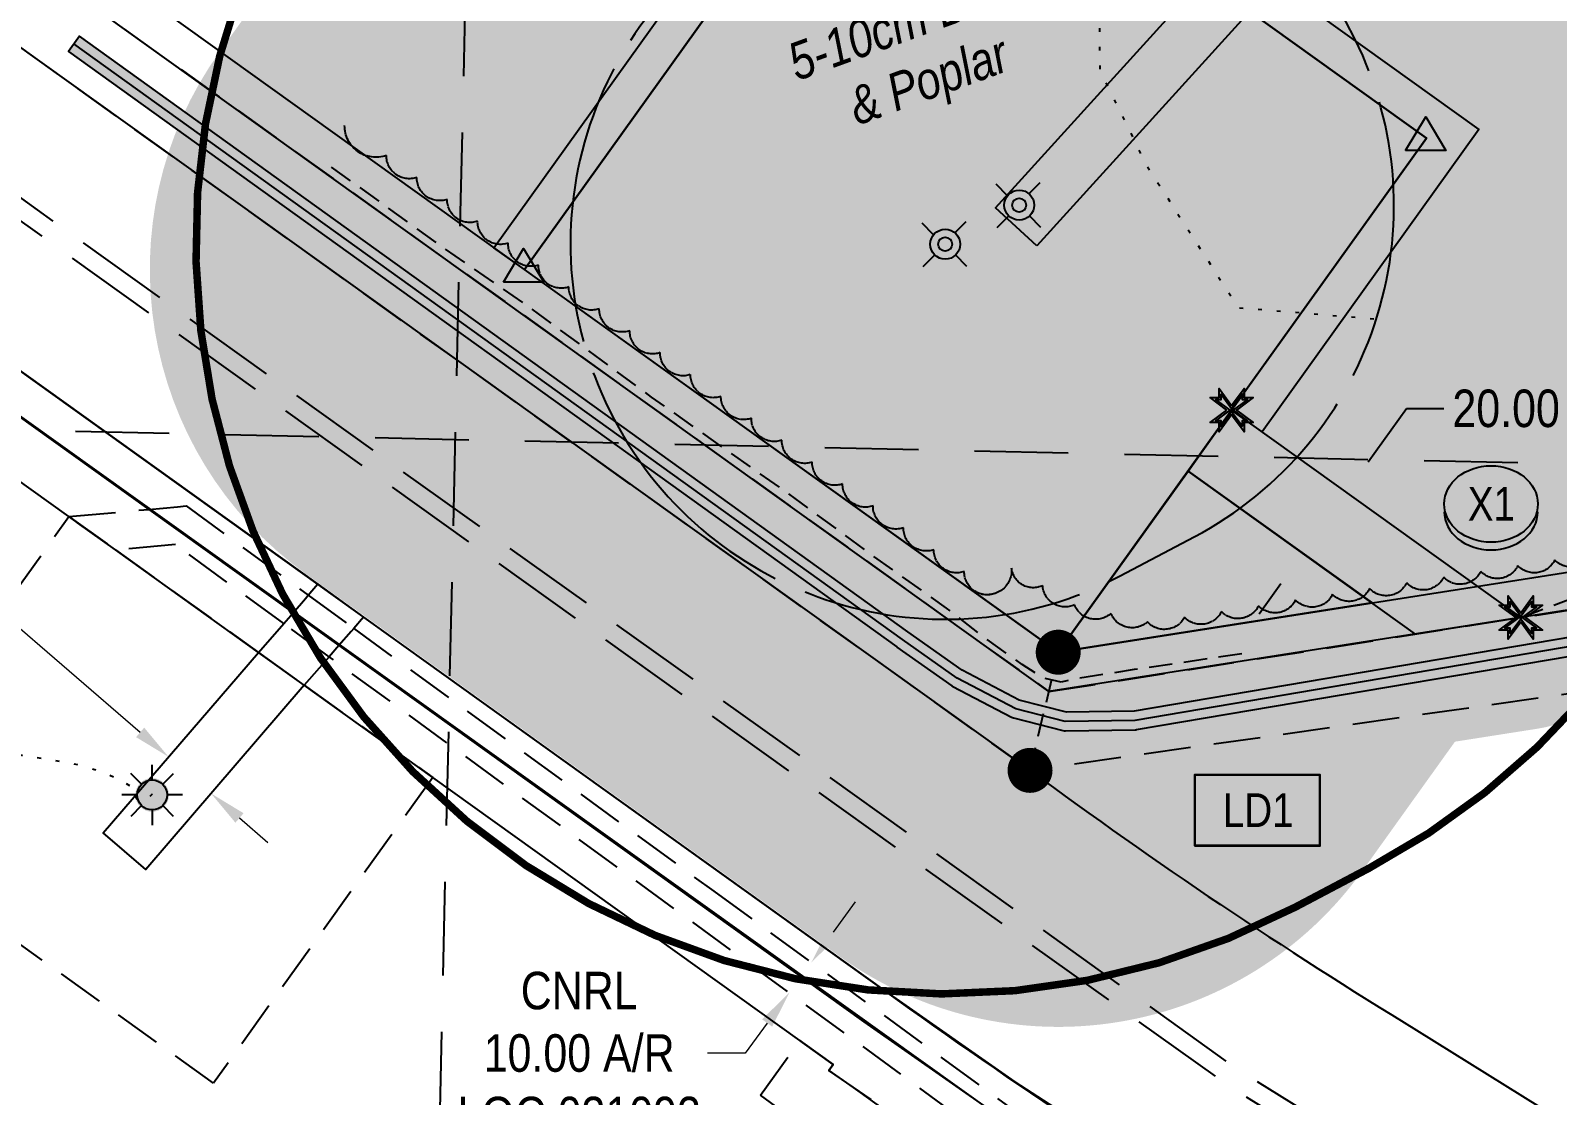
# Model space of a CAD drawing. Extents: x 394100 to 398046, y 6069353 to 6072243.
# Drawn here: x 396722.7 to 397130.2, y 6071480.3 to 6071764.4 of the extents above; entities that cross this region are included whole.
import ezdxf
from ezdxf.enums import TextEntityAlignment as Align

# ---------------------------------------------------------------- set-up
doc = ezdxf.new("R2010")
doc.units = 0
doc.header["$LTSCALE"] = 5
doc.header["$PDSIZE"] = 0.5
for name, pattern in [('0', [1, 1, 0]), ('foc-ACCESSROAD', [3.75, 2.5, -1.25]), ('foc-BUFFER', [16.75, 15, -1.75]), ('foc-DOT', [1, 0.2, -0.8]), ('foc-LSD', [8, 5, -3]), ('foc-TIELINE', [1.875, 1.25, -0.625]), ('foc-TOPO', [1, 0.2, -0.8]), ('RAIL', [35, 25, -10]), ('UG_PIPE', [1.875, 1.25, -0.625])]:
    doc.linetypes.add(name, pattern=pattern)
doc.layers.get('Defpoints').update_dxf_attribs({"color": 9})
for name, color, linetype in [('ABADATA-DRILL-T', 8, 'Continuous'), ('AS-PIPE-UG', 44, 'UG_PIPE'), ('AS-ROADS', 254, 'Continuous'), ('AUX-BUFFER', 7, 'foc-BUFFER'), ('C-AR', 13, 'foc-ACCESSROAD'), ('C-RW', 13, 'Continuous'), ('C-WS', 13, 'foc-ACCESSROAD'), ('DETAIL-HZ-Existing', 8, 'foc-DOT'), ('F-RW', 190, 'Continuous'), ('F-WS', 190, 'foc-ACCESSROAD'), ('L-MON', 1, 'Continuous'), ('L-SECTION-LSD', 7, 'foc-LSD'), ('L-TIE', 7, 'foc-TIELINE'), ('L-TITLEDB', 4, 'Continuous'), ('L-TITLEDB-T', 4, 'Continuous'), ('P-BUFFER-H 30m', 51, 'Continuous'), ('P-CROSSINGS', 250, 'Continuous'), ('P-PROPOSED', 10, 'Continuous'), ('P-PROPOSED-H', 21, 'Continuous'), ('P-TEMP-BLOCKS', 250, 'Continuous'), ('P-TEMP-BLUE', 146, 'Continuous'), ('P-TXT', 4, 'Continuous'), ('T-BUSH', 110, '0'), ('T-BUSH-T', 110, 'Continuous'), ('T-VEGETATION CHANGE', 104, 'foc-TOPO')]:
    doc.layers.add(name, color=color, linetype=linetype)
doc.layers.add('C-AR-T', color=13, linetype='Continuous', lineweight=9)
doc.layers.add('C-RW-T', color=13, linetype='Continuous', lineweight=9)
doc.layers.add('P-TEMP-BLUE-H', color=7, linetype='Continuous', true_color=0x99e6ff)
doc.styles.add('80CG', font='ARIALN.TTF', dxfattribs={"height": 10})
doc.styles.add('80L', font='ARIALN.TTF', dxfattribs={"height": 10})
doc.styles.add('Crossing', font='ARIALN.TTF', dxfattribs={"height": 10})
doc.dimstyles.new('Compass 5 000', dxfattribs={"dimscale": 5, "dimtxt": 9, "dimasz": 2, "dimexe": 0.2, "dimexo": 0.0625, "dimgap": 0.5, "dimtad": 0, "dimtih": 1, "dimtoh": 1, "dimzin": 0, "dimdsep": 46, "dimtxsty": '80CG', "dimcen": 0.1, "dimse1": 1, "dimse2": 1, "dimclrd": 256, "dimclrt": 256, "dimaunit": 1, "dimadec": 4, "dimazin": 0, "dimtfac": 0.06, "dimtofl": 0, "dimtmove": 0, "dimatfit": 1, "dimfxl": 0.2, "dimtolj": 1, "dimtzin": 0, "dimlwd": -1, "dimarcsym": 0})

# ---------------------------------------------------------------- blocks, each defined once
blk = doc.blocks.new('fdia')
at = {"color": 255, "const_width": 1}
blk.add_lwpolyline([(-0.5, 0, 1), (0.5, 0, 1)], format="xyb", close=True, dxfattribs=at)
blk = doc.blocks.new('Fdiaa')
blk.add_blockref('fdia', (0, 0))
blk = doc.blocks.new('fdib')
at = {"color": 1, "const_width": 1.6}
blk.add_lwpolyline([(-0.3999999999996362, 0, 0.9999999999999998), (0.3999999999996362, 0, 1)], format="xyb", close=True, dxfattribs=at)
at = {"color": 1}
blk.add_circle((0, 0), 0.8, dxfattribs=at)
blk = doc.blocks.new('Fdibb')
blk.add_blockref('fdib', (0, 0))
blk = doc.blocks.new('fdicc')
for name in ['Fdibb', 'Fdiaa']:
    blk.add_blockref(name, (0, 0))
blk = doc.blocks.new('FDI')
blk.add_blockref('fdicc', (0, 0))
blk = doc.blocks.new('GAS')
h = blk.add_hatch(color=255)
h.dxf.hatch_style = 1
edge = h.paths.add_edge_path()
edge.add_arc((0, 0), 0.9, 0, 360)
for p, q in [((-0.5711929310346023, 0.5711929297831376), (-1.142385862069204, 1.142385861385264)), ((0, 0.8077887887338874), (0, 1.615577579286764)), ((0.5711929310309642, 0.5711929297831376), (1.142385862065566, 1.142385861385264)), ((-0.8077887898725749, 0), (-1.615577579628734, 0)), ((1.615577579625096, 0), (0.8077887898689368, 0)), ((-0.5711929310346023, -0.5711929316021271), (-1.142385862069204, -1.142385863204253)), ((0, -0.8077887905528768), (0, -1.615577581105753)), ((1.142385862065566, -1.142385863204253), (0.5711929310309642, -0.5711929316021271))]:
    blk.add_line(p, q)
blk.add_circle((0, 0), 0.8000000000000003)
blk = doc.blocks.new('*D441')
at = {"layer": 'C-AR-T', "transparency": 16777216}
for p, q in [((396936.9602830918, 6071523.815746672), (396942.8561236281, 6071531.892816955)), ((396919.2764852899, 6071499.589637289), (396913.3806447536, 6071491.512567005)), ((396913.3806447536, 6071491.512567005), (396903.3806447536, 6071491.512567005))]:
    blk.add_line(p, q, dxfattribs=at)
for points in [[(396935.614104711, 6071524.798386761), (396938.3064614721, 6071522.833106582), (396931.0644425554, 6071515.738676388)], [(396917.9303069091, 6071500.572277378), (396920.6226636702, 6071498.606997199), (396925.1723258263, 6071507.666707573)]]:
    blk.add_solid(points, dxfattribs=at)
at = {"layer": 'Defpoints', "color": 0, "transparency": 16777216}
for p in [(396908.7845437643, 6071532.001841844), (396902.8924270356, 6071523.929873029), (396925.1723258263, 6071507.666707573)]:
    blk.add_point(p, dxfattribs=at)
at = {"layer": 'C-AR-T', "transparency": 16777216, "insert": (396869.1105219712, 6071491.512567004), "char_height": 10, "attachment_point": 5, "style": '80CG'}
blk.add_mtext('\\A1;CNRL\\P10.00 A/R\\PLOC 031092', dxfattribs=at)
blk = doc.blocks.new('*D446')
at = {"layer": 'C-RW-T', "transparency": 16777216}
for p, q in [((396713.9779174607, 6071609.816592658), (396703.9779174603, 6071609.816592658)), ((396751.9505503387, 6071577.125823079), (396713.9779174607, 6071609.816592658)), ((396778.4673743946, 6071554.297398513), (396786.0458406303, 6071547.773070998))]:
    blk.add_line(p, q, dxfattribs=at)
for points in [[(396753.0379382577, 6071578.388900785), (396750.8631624193, 6071575.862745372), (396759.5290165744, 6071570.601495564)], [(396779.5547623136, 6071555.560476219), (396777.3799864752, 6071553.034320806), (396770.888908159, 6071560.821726027)]]:
    blk.add_solid(points, dxfattribs=at)
at = {"layer": 'Defpoints', "color": 0, "transparency": 16777216}
for p in [(396759.5290165744, 6071570.601495564), (396756.2472147229, 6071566.789451416), (396767.6071063075, 6071557.009681879)]:
    blk.add_point(p, dxfattribs=at)
at = {"layer": 'C-RW-T', "transparency": 16777216, "insert": (396664.8919693013, 6071609.816592657), "char_height": 10, "attachment_point": 5, "style": '80CG'}
blk.add_mtext('\\A1;CNRL\\P15.00 P/L R/W\\PPLA 032288', dxfattribs=at)
blk = doc.blocks.new('*D453')
at = {"layer": 'Defpoints', "color": 0, "transparency": 16777216}
for p in [(396650.2732659401, 6071809.490375037), (396682.093398008, 6071786.680275423), (396641.3727629534, 6071729.874912569)]:
    blk.add_point(p, dxfattribs=at)
at = {"layer": 'L-TITLEDB-T', "transparency": 16777216}
for p, q in [((396656.0994123933, 6071817.61786035), (396672.9417713895, 6071841.112982978)), ((396672.9417713895, 6071841.112982978), (396682.9417713895, 6071841.112982979)), ((396603.7264844319, 6071744.557526871), (396597.9003379787, 6071736.430041558))]:
    blk.add_line(p, q, dxfattribs=at)
for points in [[(396654.744831508, 6071818.588884759), (396657.4539932786, 6071816.646835942), (396650.2732659401, 6071809.490375037)], [(396602.3719035466, 6071745.52855128), (396605.0810653172, 6071743.586502463), (396609.5526308855, 6071752.685012183)]]:
    blk.add_solid(points, dxfattribs=at)
at = {"layer": 'L-TITLEDB-T', "transparency": 16777216, "insert": (396733.8285381016, 6071841.112982979), "char_height": 10, "attachment_point": 5, "style": '80CG'}
blk.add_mtext('\\A1;70.00 Railway R/W\\PPlan 792 0875', dxfattribs=at)
blk = doc.blocks.new('TRIA')
blk.add_hatch(color=255).paths.add_polyline_path([(-0.0414550714867801, 1.521379340009161), (-1.474693147280959, -0.867350786313807), (1.391783004306489, -0.867350786313807)])
blk = doc.blocks.new('TRIAA')
blk.add_blockref('TRIA', (0, 0))
blk = doc.blocks.new('TRIB')
at = {"color": 1}
blk.add_lwpolyline([(-1.121455071486707, -0.6673507863138184), (-0.0414550714867801, 1.132649213686192), (1.038544928513147, -0.6673507863138184)], close=True, dxfattribs=at)
blk = doc.blocks.new('TRIBB')
blk.add_blockref('TRIB', (0, 0))
blk = doc.blocks.new('TRICC')
for name in ['TRIAA', 'TRIBB']:
    blk.add_blockref(name, (0, 0))
blk = doc.blocks.new('plspike')
blk.add_blockref('TRICC', (0, 0))
blk = doc.blocks.new('WC')
at = {"layer": 'L-MON'}
h = blk.add_hatch(color=255, dxfattribs=at)
h.dxf.hatch_style = 1
edge = h.paths.add_edge_path()
edge.add_arc((1e-16, -3.47e-14), 0.9, 0, 360)
at = {"layer": 'L-MON', "color": 240, "flags": 128}
for points in [[(-0.6221317521915455, 0.5029434191984639), (-1.231742929986921, 1.120400313844549)], [(0.5200624085104745, 0.6078939802747209), (1.126191209577769, 1.206321004927269)], [(-1.178786742863962, -1.184577638598091), (-0.5588098224687501, -0.5724784557627332)], [(1.15915571353878, -1.184577638598091), (0.5567817565693919, -0.5744511080601575)]]:
    blk.add_lwpolyline(points, dxfattribs=at)
at = {"layer": 'L-MON', "color": 240}
for radius in [0.8, 0.3730220647719884]:
    blk.add_circle((1e-16, -3.47e-14), radius, dxfattribs=at)
blk = doc.blocks.new('Temp_Area5')
at = {"true_color": 0x99e6ff}
h = blk.add_hatch(color=141, dxfattribs=at)
h.dxf.hatch_style = 1
h.paths.add_polyline_path([(-16.82711371331243, -9.436567862801894), (16.33187767662457, -9.436567862801894), (16.33187767662457, 9.053714016554295), (-16.82711371331243, 9.053714016554295)])
at = {"color": 250}
for points in [[(-17.02711371331247, -9.636567862801712), (16.53187767662462, -9.636567862801712), (16.53187767662462, 9.253714016554113), (-17.02711371331247, 9.253714016554113)], [(-16.92711371331245, -9.536567862801803), (16.43187767662459, -9.536567862801803), (16.43187767662459, 9.153714016554204), (-16.92711371331245, 9.153714016554204)]]:
    blk.add_lwpolyline(points, close=True, dxfattribs=at)
at = {"color": 250, "style": '80L'}
blk.add_attdef('TEMPORARY', text='', height=9, dxfattribs=at).set_placement((0.001048257894581184, -0.1484938545327168), align=Align.MIDDLE_CENTER)
blk = doc.blocks.new('TEMP')
h = blk.add_hatch(color=255)
h.dxf.hatch_style = 1
h.paths.add_polyline_path([(-5.274161e-10, 0.2514284397220763), (-0.6656854269836912, 1.152061669657268), (-0.6656854269836914, 0.6656854303339061), (-1.152061663105632, 0.6656854303339061), (-0.2514284404497629, 5.273253e-10), (-1.152061661774314, -0.665685419564579), (-0.6656854224511335, -0.6656854195645793), (-0.6656854224511335, -1.152061655686338), (-5.273251e-10, -0.2514284436956587), (0.6656854183820542, -1.152061663420681), (0.6656854183820542, -0.6656854208922597), (1.152061656810019, -0.6656854053035205), (0.2514284429676993, 5.273253e-10), (1.152061671303363, 0.6656854258011663), (0.6656854287749412, 0.6656854258011663), (0.6656854131859291, 1.15206166422904)])
h.paths.add_polyline_path([(0.5656854229146121, 0.8485281473411305), (0.5656854319800914, 0.5656854258011663), (0.8485281444547581, 0.5656854258011663), (0.0831890339399251, 0), (0.8485281399220186, -0.5656854150320215), (0.5656854183820542, -0.5656854240973189), (0.5656854183820542, -0.8485281365719859), (0, -0.08318903609469999), (-0.5656854224511337, -0.8485281320390644), (-0.5656854224511337, -0.5656854195645792), (-0.8485281349258001, -0.5656854195645794), (-0.0831890328488955, 0), (-0.8485281394583584, 0.5656854303339058), (-0.5656854269836913, 0.5656854303339061), (-0.5656854269836913, 0.8485281428085727), (0, 0.0831890306941206)], flags=16)
h = blk.add_hatch(color=1)
h.dxf.hatch_style = 1
h.paths.add_polyline_path([(0, 0.0831890306941205), (-0.5656854269836911, 0.8485281428085727), (-0.5656854269836912, 0.5656854303339061), (-0.8485281394583578, 0.5656854303339061), (-0.0831890328488953, -1e-16), (-0.8485281349258001, -0.5656854195645793), (-0.5656854224511337, -0.5656854195645793), (-0.5656854224511337, -0.848528132039064), (0, -0.08318903609469999), (0.5656854183820542, -0.8485281365719856), (0.5656854183820542, -0.5656854240973191), (0.8485281399220184, -0.5656854150320213), (0.0831890339399251, -1e-16), (0.8485281444547581, 0.5656854258011663), (0.5656854319800914, 0.5656854258011663), (0.5656854229146121, 0.8485281473411308)])
at = {"color": 1}
for p, q in [((-0.0831890328488953, 0), (0.0831890339399252, 0)), ((0, 0.0831890306941205), (0, -0.08318903609469999))]:
    blk.add_line(p, q, dxfattribs=at)
at = {"color": 255, "flags": 128}
blk.add_lwpolyline([(-0.251428440449763, 5.27325e-10), (-1.152061663105632, 0.6656854303339061), (-0.6656854269836914, 0.6656854303339061), (-0.6656854269836914, 1.152061669657268), (-5.274159999999999e-10, 0.2514284397220763), (0.6656854131859291, 1.15206166422904), (0.6656854287749412, 0.6656854258011663), (1.152061671303363, 0.6656854258011663), (0.2514284429676991, 5.27325e-10), (1.152061656810019, -0.6656854053035204), (0.6656854183820542, -0.6656854208922596), (0.6656854183820542, -1.152061663420681), (-5.27325e-10, -0.2514284436956586), (-0.6656854224511335, -1.152061655686338), (-0.6656854224511335, -0.6656854195645793), (-1.152061661774314, -0.6656854195645793)], close=True, dxfattribs=at)
at = {"color": 1, "flags": 128}
blk.add_lwpolyline([(-0.0831890328488953, 0), (-0.8485281394583578, 0.5656854303339061), (-0.5656854269836913, 0.5656854303339061), (-0.5656854269836913, 0.8485281428085727), (0, 0.0831890306941205), (0.5656854229146121, 0.8485281473411305), (0.5656854319800914, 0.5656854258011663), (0.8485281444547581, 0.5656854258011663), (0.0831890339399252, 0), (0.8485281399220184, -0.5656854150320214), (0.5656854183820542, -0.5656854240973189), (0.5656854183820542, -0.8485281365719856), (0, -0.08318903609469999), (-0.5656854224511335, -0.848528132039064), (-0.5656854224511335, -0.5656854195645792), (-0.8485281349258001, -0.5656854195645792)], close=True, dxfattribs=at)
blk = doc.blocks.new('*D522')
at = {"layer": 'Defpoints', "color": 0, "transparency": 16777216}
for p in [(397073.8547362937, 6071641.153760831), (397078.1294997702, 6071638.090866457), (397066.4852452492, 6071621.83942979)]:
    blk.add_point(p, dxfattribs=at)
at = {"layer": 'P-TXT', "transparency": 16777216}
for p, q in [((397079.6790636941, 6071649.282549814), (397089.8754743361, 6071663.513286654)), ((397089.8754743361, 6071663.513286654), (397099.8754743361, 6071663.513286654)), ((397056.3861543722, 6071616.773535181), (397050.5618269723, 6071608.644746197))]:
    blk.add_line(p, q, dxfattribs=at)
for points in [[(397078.3242655303, 6071650.253271048), (397081.0338618578, 6071648.311828582), (397073.8547362937, 6071641.153760831)], [(397055.0313562085, 6071617.744256414), (397057.740952536, 6071615.802813947), (397062.2104817727, 6071624.902324164)]]:
    blk.add_solid(points, dxfattribs=at)
at = {"layer": 'P-TXT', "transparency": 16777216, "insert": (397127.6108085779, 6071663.513286654), "char_height": 10, "attachment_point": 5, "style": '80CG'}
blk.add_mtext('\\A1;20.00 A/R', dxfattribs=at)
blk = doc.blocks.new('xing2')
h = blk.add_hatch(color=50)
h.dxf.hatch_style = 1
edge = h.paths.add_edge_path()
edge.add_ellipse((0, 0), major_axis=(-12.5, 0), ratio=0.8162973455633619, start_angle=0, end_angle=360)
h = blk.add_hatch(color=250)
h.dxf.hatch_style = 1
edge = h.paths.add_edge_path()
edge.add_ellipse((0, -2.047489049626165), major_axis=(-12.5, 0), ratio=0.8162973455633619, start_angle=0, end_angle=180)
edge.add_line((12.5, -2.047489049626165), (12.5, 0))
edge.add_ellipse((0, 0), major_axis=(-12.5, 0), ratio=0.8162973455633619, start_angle=0, end_angle=180, ccw=False)
edge.add_line((-12.5, 0), (-12.5, -2.047489049626165))
at = {"color": 250}
blk.add_ellipse((0, 0), major_axis=(-12.5, 0), ratio=0.8162973455633619, dxfattribs=at)
blk.add_ellipse((0, -2.047489049626165), major_axis=(-12.5, 0), ratio=0.8162973455633619, start_param=0, end_param=3.141592653589793, dxfattribs=at)
at = {"color": 250, "style": 'Crossing'}
blk.add_attdef('CROSSING', text='', height=9, dxfattribs=at).set_placement((0.08916442567715421, 0.0199513138486509), align=Align.MIDDLE_CENTER)
at = {"color": 250, "style": 'Crossing', "flags": 1}
for tag, p in [('OWNER', (0.08916442567715421, -12.49201765665748)), ('DESCRIPTION', (0.08916442567715421, -25.770021277247)), ('LOCATION', (0.08916442567715421, -39.30337514164421)), ('DWG_REF', (0.08916442567715421, -52.83672900604233))]:
    blk.add_attdef(tag, text='', height=9, dxfattribs=at).set_placement(p, align=Align.MIDDLE_CENTER)

msp = doc.modelspace()

# ---------------------------------------------------------------- hatches: boundary and pattern name
at = {"layer": 'AS-ROADS'}
h = msp.add_hatch(color=256, dxfattribs=at)
h.dxf.hatch_style = 1
edge = h.paths.add_edge_path()
edge.add_line((397276.9616925244, 6071530.485219512), (397183.7906110357, 6071592.450812709))
edge.add_arc((397182.406157749, 6071590.369157335), 2.499999999634452, 56.37318426957426, 66.65562031902078)
edge.add_line((397183.3967997145, 6071592.664506653), (397163.2169577953, 6071601.373855648))
edge.add_arc((397162.2263158286, 6071599.078506329), 2.500000000077547, 66.65562029329962, 84.926145353799)
edge.add_line((397162.4474152577, 6071601.568710145), (397140.0400994288, 6071603.558203815))
edge.add_arc((397139.8189999999, 6071601.068), 2.500000000049628, 84.92614536044297, 99.61641923121947)
edge.add_line((397139.4013717589, 6071603.532870514), (397017.1865666754, 6071582.825756778))
edge.add_line((397017.1865666754, 6071582.825756778), (396999.1149695834, 6071582.546850112))
edge.add_line((396999.1149695834, 6071582.546850112), (396986.5136634792, 6071585.762763718))
edge.add_line((396986.5136634797, 6071585.762763718), (396971.3137805042, 6071593.746963707))
edge.add_line((396971.3137805037, 6071593.746963707), (396956.8134353501, 6071603.983258718))
edge.add_line((396956.8134353501, 6071603.983258718), (396735.7460394111, 6071762.867074871))
edge.add_line((396735.7460394111, 6071762.867074871), (396732.827960589, 6071758.806925121))
edge.add_line((396732.827960589, 6071758.806925121), (396953.903960589, 6071599.916925126))
edge.add_arc((396955.3630000835, 6071601.94699994), 2.499999999668042, 234.2947374450463, 234.7804076487105)
edge.add_line((396953.9212208187, 6071599.904630593), (396968.5642208186, 6071589.567630594))
edge.add_arc((396970.0059999984, 6071591.61), 2.499999999315541, 234.7804100287559, 242.2879361060637)
edge.add_line((396968.8434288508, 6071589.396760672), (396984.448428851, 6071581.199760667))
edge.add_arc((396985.6110000018, 6071583.412999995), 2.500000000744012, 242.2879360411085, 255.6834317636122)
edge.add_line((396984.9928019698, 6071580.990639329), (396998.2018019699, 6071577.619639334))
edge.add_arc((396998.8199999987, 6071580.042), 2.5000000000135, 255.6834318359974, 270.8842000431962)
edge.add_line((396998.8585789724, 6071577.542297686), (397017.4545789724, 6071577.829297685))
edge.add_arc((397017.4160000014, 6071580.329000001), 2.500000000909465, 270.884199993514, 279.6164192197622)
edge.add_line((397017.8336282416, 6071577.864129486), (397139.918897185, 6071598.549295639))
edge.add_line((397139.918897185, 6071598.549295639), (397161.6047783088, 6071596.623856484))
edge.add_line((397161.6047783088, 6071596.623856484), (397181.2089968011, 6071588.162938837))
edge.add_line((397181.2089968011, 6071588.162938837), (397274.1927859494, 6071526.321908765))
edge.add_line((397274.1927859494, 6071526.321908765), (397276.9616925244, 6071530.485219512))
at = {"layer": 'P-BUFFER-H 30m'}
h = msp.add_hatch(color=256, dxfattribs=at)
h.dxf.hatch_style = 1
edge = h.paths.add_edge_path()
edge.add_line((396773.2474608032, 6071758.811775939), (396871.5214608039, 6071895.970775939))
edge.add_arc((396952.7789999992, 6071837.750000007), 99.96222500038658, 54.37843976331379, 144.3785190535918, ccw=False)
edge.add_line((397010.9998883888, 6071919.007458624), (397153.4508883884, 6071816.941458625))
edge.add_arc((397095.2299999993, 6071735.684), 99.96222499975065, -35.62262200088912, 54.378439763057315, ccw=False)
edge.add_line((397176.4863797019, 6071677.461605816), (397078.2053797031, 6071540.298605816))
edge.add_arc((396996.9490000007, 6071598.520999999), 99.96222499959912, 234.376043637497, 324.3773779995253, ccw=False)
edge.add_line((396938.7247134525, 6071517.265976268), (396796.280713451, 6071619.335976268))
edge.add_arc((396854.5049999985, 6071700.591), 99.96222500020096, 144.378519054045, 234.37604363783498, ccw=False)
h = msp.add_hatch(color=256, dxfattribs=at)
h.dxf.hatch_style = 1
edge = h.paths.add_edge_path()
edge.add_line((397074.8004095188, 6071578.975696983), (397014.1056459025, 6071622.463869145))
edge.add_arc((397031.5786281028, 6071646.850236087), 29.99999999937604, 144.378168844765, 234.37816884670042, ccw=False)
edge.add_line((397007.1922611531, 6071664.323218289), (397018.8365156741, 6071680.574654955))
edge.add_arc((397043.2228826241, 6071663.101672756), 29.99999999961185, 54.378168846429276, 144.3781688479805, ccw=False)
edge.add_line((397060.6958648245, 6071687.488039705), (397137.9047063324, 6071632.167428966))
edge.add_arc((397120.4317241327, 6071607.781062014), 30.00000000058499, -81.081091801286, 54.37816884958568, ccw=False)
edge.add_line((397125.0828165773, 6071578.143799337), (397096.9244841647, 6071573.724801247))
edge.add_arc((397092.2733917194, 6071603.362063926), 30.00000000036452, 234.3781688472846, 278.918908199866, ccw=False)
at = {"layer": 'P-PROPOSED-H'}
h = msp.add_hatch(color=256, dxfattribs=at)
h.dxf.hatch_style = 1
h.paths.add_polyline_path([(396854.5049999986, 6071700.591), (396952.7789999993, 6071837.750000008), (397095.2299999993, 6071735.684), (396996.9490000006, 6071598.521)])
h = msp.add_hatch(color=256, dxfattribs=at)
h.dxf.hatch_style = 1
h.paths.add_polyline_path([(397092.2733917194, 6071603.362063926), (397031.5786281031, 6071646.850236088), (397043.2228826241, 6071663.101672755), (397120.4317241319, 6071607.781062015)])
at = {"layer": 'P-TEMP-BLUE-H'}
h = msp.add_hatch(color=256, dxfattribs=at)
h.dxf.hatch_style = 1
h.paths.add_polyline_path([(396846.3803859171, 6071706.404339868), (396950.4800213343, 6071851.692183674), (397109.1753003843, 6071737.986038269), (397051.3486009574, 6071657.279545494), (397043.2228826241, 6071663.101672755), (397095.2274547904, 6071735.682447197), (396952.7836124072, 6071837.744338074), (396854.5061042504, 6071700.582212607)])
h = msp.add_hatch(color=256, dxfattribs=at)
h.dxf.hatch_style = 1
h.paths.add_polyline_path([(396996.9499466332, 6071598.520321731), (397031.5786281031, 6071646.850236088), (397080.6886607956, 6071611.662595023)])

# ---------------------------------------------------------------- linework, layer by layer
at = {"layer": 'AS-PIPE-UG', "flags": 128}
msp.add_lwpolyline([(397045.937, 6071598.062000009), (397017.1790000006, 6071593.879), (397002.432, 6071591.53), (396997.75, 6071590.561), (396992.715, 6071591.693), (396987.355, 6071595.274), (396977.324, 6071602.35), (396967.156, 6071610.306), (396946.227, 6071625.175), (396925.036, 6071640.791), (396888.4170000006, 6071666.579), (396855.788, 6071690.601), (396831.85, 6071707.173), (396800.801, 6071729.576)], dxfattribs=at)
at = {"layer": 'AS-ROADS', "flags": 128}
msp.add_lwpolyline([(397139.4013717589, 6071603.532870514), (397017.1865666754, 6071582.825756778), (396999.1149695834, 6071582.546850112), (396986.5136634797, 6071585.762763718), (396971.3137805037, 6071593.746963707), (396956.8134353501, 6071603.983258718), (396735.7460394111, 6071762.867074871), (396732.827960589, 6071758.806925121), (396953.903960589, 6071599.916925133, 0.002119139205077631), (396953.9212208187, 6071599.904630593), (396968.5642208186, 6071589.567630601, 0.03276948433890455), (396968.8434288508, 6071589.396760672), (396984.448428851, 6071581.199760667, 0.05851552649137687), (396984.9928019698, 6071580.990639329), (396998.2018019694, 6071577.619639334, 0.06642329343967047), (396998.8585789724, 6071577.542297686), (397017.4545789724, 6071577.829297685, 0.03811994246861033), (397017.8336282416, 6071577.864129486), (397139.918897185, 6071598.549295639)], format="xyb", dxfattribs=at)
for points in [[(397139.819, 6071601.068), (397017.4160000006, 6071580.329), (396998.8200000006, 6071580.042), (396985.611, 6071583.413), (396970.006, 6071591.61), (396955.363, 6071601.947), (396734.287, 6071760.837)], [(397275.5772392369, 6071528.403564138), (397182.4061577482, 6071590.369157335), (397162.226315829, 6071599.078506329), (397139.819, 6071601.068), (397017.4160000009, 6071580.329), (396998.8200000009, 6071580.042), (396985.6110000003, 6071583.412999995), (396970.006, 6071591.61), (396955.363, 6071601.947), (396734.287, 6071760.836999996)]]:
    msp.add_lwpolyline(points, dxfattribs=at)
at = {"layer": 'AUX-BUFFER', "color": 251, "linetype": 'foc-BUFFER', "const_width": 2.000000000000004, "flags": 128}
msp.add_lwpolyline([(397060.168497314, 6071530.478701446), (397079.9171250726, 6071540.904587076, 0.4142135627666034), (397163.3787199499, 6071811.041096458), (397163.2853824928, 6071811.21789551, 0.4142135619790486), (396893.1488734694, 6071894.679490275), (396873.4002457109, 6071884.25360465, 0.4142135627666034), (396789.9386508335, 6071614.117095263), (396790.0319882907, 6071613.940296211, 0.4142135619790486)], format="xyb", close=True, dxfattribs=at)
at = {"layer": 'AUX-BUFFER', "color": 251, "linetype": 'foc-BUFFER', "flags": 128}
msp.add_lwpolyline([(397013.4997687775, 6071618.878227484), (397033.248396536, 6071629.30411311, 0.4142135627684107), (397074.9791939747, 6071764.372367808), (397074.8858565176, 6071764.549166855, 0.4142135619788249), (396939.8176020058, 6071806.279964237), (396920.0689742474, 6071795.854078611, 0.4142135627684107), (396878.3381768087, 6071660.785823918), (396878.4315142658, 6071660.609024866, 0.4142135619788249)], format="xyb", close=True, dxfattribs=at)
at = {"layer": 'C-AR'}
msp.add_lwpolyline([(396351.3466376855, 6072048.797115657), (396994.4533034481, 6071588.007226501), (397164.5299071905, 6071614.686318367), (397236.3162572768, 6071567.029115144), (397243.923651905, 6071562.065794429), (397263.4628439646, 6071549.317200859), (397276.0418489514, 6071541.109909916), (397284.424191852, 6071535.641655359), (397274.4885392573, 6071518.261337455), (397266.1074643806, 6071523.730381316), (397253.5194195554, 6071531.943508706), (397235.7804523076, 6071543.516897909), (397162.1903778165, 6071591.532461094), (396989.424, 6071566.99), (396447.7003006216, 6071954.818398925), (396418.0279160204, 6071976.022156091), (396360.491, 6072017.652), (396349.3731911242, 6072025.289891942)], dxfattribs=at)
at = {"layer": 'C-AR', "linetype": 'RAIL', "ltscale": 0.2, "flags": 128}
for points in [[(396339.3802422263, 6071994.363334078), (396720.2699056051, 6071719.531810636), (397045.0618476598, 6071487.032581567), (397208.4444170106, 6071386.212020617, -0.001280120935059513), (397208.4487677011, 6071386.209320476), (397331.3364742104, 6071309.505823354)], [(396336.4545769357, 6071990.308647579), (396717.3442403146, 6071715.477124136, 0.0009414683337076974), (396717.3595304554, 6071715.466135232), (397042.1514725101, 6071482.966906163, 0.01709979908571094), (397042.4361216597, 6071482.777518351), (397205.8099758045, 6071381.962335404), (397331.1995750477, 6071303.697218105)]]:
    msp.add_lwpolyline(points, format="xyb", dxfattribs=at)
at = {"layer": 'C-AR'}
msp.add_lwpolyline([(396764.2137466712, 6071637.532954926), (396796.8124441537, 6071613.736206368), (396808.959235117, 6071604.869783536), (396905.0542198243, 6071534.724769237), (397017.2407936929, 6071452.834858501), (397014.9857071848, 6071452.824611691), (397014.0784459334, 6071452.820112273), (397000.3961695764, 6071452.757220418), (396802.4065790818, 6071597.279307239), (396790.259792837, 6071606.146347663), (396761.363950099, 6071627.239461769), (396745.3906223917, 6071625.790966519), (396732.9600007044, 6071634.702694974), (396754.2880125875, 6071636.630980469), (396761.9155872458, 6071637.322777564), (396764.2137466712, 6071637.532954926)], close=True, dxfattribs=at)
at = {"layer": 'C-RW'}
for points in [[(396991.2758595204, 6071706.976916807), (396980.1755294792, 6071717.057291523), (397275.9807656229, 6072042.792776754), (397287.0810956634, 6072032.712402035), (396991.2758595204, 6071706.976916807)], [(396795.7446845202, 6071589.688337676), (396753.4580973986, 6071540.57718763), (396742.1117522069, 6071550.370115464), (396783.5110448421, 6071598.458311612), (396790.259792837, 6071606.146347663), (396792.7677584479, 6071609.048099022), (396796.0511628006, 6071612.85037241), (396796.8124441537, 6071613.736206368), (396799.3253166096, 6071616.63284518), (396811.5577659934, 6071607.864941909), (396808.959235117, 6071604.869783536), (396808.2831726205, 6071604.083271099), (396804.9997752113, 6071600.281088909), (396802.4065790818, 6071597.279307239), (396795.7446845202, 6071589.688337676)]]:
    msp.add_lwpolyline(points, close=True, dxfattribs=at)
for points in [[(396347.4264775076, 6071940.549368252), (396416.0813103979, 6071891.287331819), (396445.7535462739, 6071870.089991731), (396799.3271396335, 6071616.639208123), (396811.5595935788, 6071607.871504895), (396950.9138169315, 6071508.003441445), (396985.3566685744, 6071483.926911837), (397055.8982741781, 6071438.245900594)], [(397192.9879966736, 6071146.52313214), (397133.3337766641, 6071215.83191777), (397127.6626317411, 6071238.153841402), (397125.171737868, 6071247.953414431), (397122.8612309989, 6071257.051069164), (397121.772928254, 6071261.334478799), (397116.4248084131, 6071282.624611457), (397123.2008492923, 6071294.406680682), (397125.7049245039, 6071298.761054761), (397157.201302411, 6071353.52677644), (397153.9996756254, 6071368.023332758), (397148.7686997025, 6071370.991291836), (397135.977719684, 6071378.271086476), (397050.6710095713, 6071429.619222283), (396979.697880554, 6071475.677501722), (396415.6755769714, 6071879.257045048), (396387.2724220764, 6071899.653875438), (396347.148370409, 6071928.443354844)]]:
    msp.add_lwpolyline(points, dxfattribs=at)
at = {"layer": 'C-WS'}
msp.add_lwpolyline([(396830.0228340155, 6071565.131187678), (396771.5703807839, 6071483.581289227), (396674.507416765, 6071553.152717398), (396732.9600007044, 6071634.702694974), (396745.3906223917, 6071625.790966519), (396783.5110448421, 6071598.458311612), (396795.7446845202, 6071589.688337676), (396830.0228340155, 6071565.131187678)], close=True, dxfattribs=at)
at = {"layer": 'DETAIL-HZ-Existing', "flags": 128}
msp.add_lwpolyline([(396755.1593951434, 6071560.436198363), (396755.2005118452, 6071560.546532804), (396755.0390382083, 6071560.516847061), (396754.210217891, 6071559.712382232), (396752.7547876056, 6071558.788733323), (396751.3474791468, 6071558.843210313), (396750.8064815029, 6071559.934972666), (396751.170042153, 6071561.206320453), (396751.2702876723, 6071561.370938942), (396751.3378819542, 6071561.514049854), (396751.2511949342, 6071561.660693236), (396750.9217570818, 6071561.879660216), (396750.3315565413, 6071562.227001165), (396749.4615629082, 6071562.714279505), (396748.3385085083, 6071563.38539365), (396746.9351521124, 6071564.174202056), (396745.3391993725, 6071564.978548489), (396743.5185084969, 6071565.799169132), (396741.4658872255, 6071566.602846225), (396739.2127135091, 6071567.355478806), (396736.7916386245, 6071568.078574614), (396734.2651635447, 6071568.692809597), (396731.6718583891, 6071569.197300624), (396728.9484580204, 6071569.638007), (396726.1219494041, 6071570.069948831), (396723.2311575215, 6071570.503364694), (396720.3403661289, 6071570.936782422), (396717.4554941445, 6071571.347811269), (396714.5253692714, 6071571.748750898), (396711.492900373, 6071572.174291816), (396708.3058962833, 6071572.592246968), (396705.0271121742, 6071572.93441365), (396701.6940990354, 6071573.15542152), (396698.3269060565, 6071573.288194163), (396694.9509917438, 6071573.321020834), (396691.497682134, 6071573.344495539), (396688.0258517659, 6071573.401779963), (396684.5488670822, 6071573.514823101), (396681.0091276908, 6071573.696072293), (396677.4326020658, 6071573.956060258), (396673.6902133129, 6071574.275489533), (396669.9169573697, 6071574.651267187), (396666.0634462939, 6071575.173545748), (396662.2376884153, 6071575.784212365), (396658.4468769471, 6071576.516484889), (396654.7126474815, 6071577.191825955), (396650.9570947717, 6071577.778638115), (396647.1305760097, 6071578.355952353), (396643.2593144833, 6071578.945422978), (396639.3759618998, 6071579.568556878), (396635.4632727379, 6071580.314770135), (396631.5150739094, 6071581.195331926), (396627.5583540014, 6071582.26526166), (396623.6489290441, 6071583.43425904), (396619.7983811165, 6071584.646420464), (396616.0013018601, 6071585.946380163), (396612.2129479815, 6071587.346291432), (396608.3294461061, 6071588.804025518), (396604.2402394803, 6071590.266479646), (396599.9569098853, 6071591.677750847), (396595.6465943056, 6071593.034007038), (396591.1848586807, 6071594.23795345), (396586.5886921886, 6071595.189052535), (396581.9125816529, 6071596.019586239), (396577.2413705451, 6071596.783246898), (396572.6516885504, 6071597.456021685), (396568.2127164797, 6071597.969557963), (396563.9722584164, 6071598.445162303), (396559.816389984, 6071598.963340656), (396555.6540940452, 6071599.481670317), (396551.4264949978, 6071599.956991563), (396547.2199677904, 6071600.509726577), (396542.9128845982, 6071601.164920987), (396538.5098878633, 6071601.844575364), (396534.0089362093, 6071602.459716037), (396529.3537056619, 6071603.078401288), (396524.5377679489, 6071603.700779108), (396519.6434153213, 6071604.269323559), (396514.7850813907, 6071604.725770739), (396509.96919412, 6071605.069972994), (396505.1666745816, 6071605.436128817), (396500.4276731269, 6071605.76744908), (396495.7642804554, 6071606.030273242), (396491.1453758728, 6071606.269825844), (396484.4323685983, 6071606.624220123), (396461.0984727657, 6071607.760819366)], dxfattribs=at)
at = {"layer": 'F-RW'}
for points in [[(396350.2051669427, 6072061.505833533), (396377.962, 6072042.029), (396996.9490000006, 6071598.521), (397166.874, 6071625.188), (397236.5842400662, 6071578.788724761), (397244.4459258578, 6071573.659593465), (397281.0105710615, 6071549.803299422), (397276.0418489514, 6071541.109909916), (397266.1074643806, 6071523.730381316), (397237.4110132105, 6071473.52991582), (397234.1670513672, 6071472.717196927), (397202.2508719826, 6071464.121871837), (397187.5020961298, 6071438.517315453), (397174.7705212568, 6071446.445421496), (397192.3546476573, 6071476.9776131), (397227.397495062, 6071486.414769745), (397234.7721447371, 6071499.27013461), (397253.5194195554, 6071531.943508706), (397263.4628439646, 6071549.317200859), (397243.923651905, 6071562.065794429), (397236.3162572768, 6071567.029115144), (397164.5299071905, 6071614.686318367), (396994.4533034481, 6071588.007226501), (396351.3466376855, 6072048.797115657)], [(396347.1481028943, 6071928.431709888), (396387.2701988474, 6071899.645220172), (396415.802832805, 6071879.165268548), (396445.4752836486, 6071857.973729042), (396754.2870446595, 6071636.62659943), (396792.7672873826, 6071609.045207694), (396804.9993201768, 6071600.278897722), (396945.0701523415, 6071499.891894936), (396979.697880554, 6071475.677501722)], [(396947.015160967, 6071479.142917926), (396942.2120215485, 6071482.4451988), (396935.7219464824, 6071486.908853833), (396936.8882306162, 6071488.533497971), (396928.7268857018, 6071494.382837831), (396927.9536509195, 6071494.937500881), (396830.0228340155, 6071565.131187678), (396795.7460548055, 6071589.692609441), (396783.5119389097, 6071598.46199384), (396745.3906407136, 6071625.791766683), (396732.9600007044, 6071634.702694974), (396445.0864337526, 6071841.042187957), (396415.4137033031, 6071862.226526824), (396346.7582808288, 6071911.462739381)]]:
    msp.add_lwpolyline(points, dxfattribs=at)
at = {"layer": 'F-WS'}
msp.add_lwpolyline([(396935.7219464824, 6071486.908853833), (396942.1941470398, 6071482.37175367), (396946.9831316114, 6071479.009452452), (396947.3270397136, 6071478.770325636), (396955.2070665293, 6071473.137802158), (396958.2587920224, 6071471.002672154), (396958.9495477013, 6071470.523852842), (396968.3135031549, 6071464.075579673), (396969.6176210417, 6071463.178555284), (396970.6578491165, 6071462.468491543), (396981.0356338377, 6071455.439278968), (396981.4978782129, 6071455.128601651), (396982.4296294731, 6071454.503578713), (396985.193780869, 6071452.672252811), (396992.5096926125, 6071447.774107474), (396982.019276906, 6071433.124334319), (396917.471219418, 6071480.315711085), (396927.9536509195, 6071494.937500881), (396928.7268857018, 6071494.382837831), (396936.8878259241, 6071488.533507216), (396935.7219464824, 6071486.908853833)], close=True, dxfattribs=at)
at = {"layer": 'L-SECTION-LSD'}
for p, q in [((396845.1787954422, 6072057.118407181), (396826.7872437977, 6071253.297955076)), ((397239.5615429447, 6071646.394408838), (396432.4042347572, 6071664.01056669))]:
    msp.add_line(p, q, dxfattribs=at)
at = {"layer": 'L-TIE'}
for p, q in [((397120.4317241319, 6071607.781062015), (397166.80568175, 6071625.165593769)), ((396989.424, 6071566.99), (396996.9490000006, 6071598.521))]:
    msp.add_line(p, q, dxfattribs=at)
at = {"layer": 'L-TITLEDB', "flags": 128}
for points in [[(396349.3731911242, 6072025.289891942), (396360.491, 6072017.652), (396418.0279160204, 6071976.022156091), (396989.424, 6071566.99, 0.02209958264217902), (397092.5530601357, 6071497.709269205), (397332.2541927748, 6071348.444446322)], [(397330.4454099938, 6071271.698139272), (397055.8982741781, 6071438.245900594, -0.01881161679401314), (396950.9138169315, 6071508.003441445), (396445.7535462739, 6071870.089991731), (396347.4264775076, 6071940.549368252)]]:
    msp.add_lwpolyline(points, format="xyb", dxfattribs=at)
at = {"layer": 'P-PROPOSED', "flags": 128}
for points in [[(396854.5049999986, 6071700.591), (396952.7789999993, 6071837.750000008), (397095.2299999993, 6071735.684), (396996.9490000006, 6071598.521)], [(397092.2733917194, 6071603.362063926), (397031.5786281031, 6071646.850236088), (397043.2228826241, 6071663.101672755), (397120.4317241319, 6071607.781062015)]]:
    msp.add_lwpolyline(points, close=True, dxfattribs=at)
at = {"layer": 'P-TEMP-BLUE', "flags": 128}
for points in [[(396846.3803859171, 6071706.404339868), (396950.4800213343, 6071851.692183674), (397109.1753003843, 6071737.986038269), (397051.3486009574, 6071657.279545494), (397043.2228826241, 6071663.101672755), (397095.2274547904, 6071735.682447197), (396952.7836124072, 6071837.744338074), (396854.5061042504, 6071700.582212607)], [(396996.9499466332, 6071598.520321731), (397031.5786281031, 6071646.850236088), (397080.6886607956, 6071611.662595023)]]:
    msp.add_lwpolyline(points, close=True, dxfattribs=at)
at = {"layer": 'T-BUSH', "flags": 128}
for points in [[(396979.9827050421, 6071614.188753588, -0.52056705), (396971.866859748, 6071620.031103738, -0.52056705), (396963.751014454, 6071625.873453869, -0.52056705), (396955.6351691605, 6071631.71580401, -0.52056705), (396947.5193238658, 6071637.55815415, -0.52056705), (396939.4034785718, 6071643.40050429, -0.52056705), (396931.2876332777, 6071649.24285443, -0.52056705), (396923.1713147061, 6071655.08454704, -0.52056705), (396915.0547825193, 6071660.925942872, -0.52056705), (396906.9382503325, 6071666.767338703, -0.52056705), (396898.8217181457, 6071672.608734535, -0.52056705), (396890.705185959, 6071678.450130367, -0.52056705), (396882.5886537722, 6071684.291526198, -0.52056705), (396874.4721215854, 6071690.132922029, -0.52056705), (396866.3555893986, 6071695.974317861, -0.52056705), (396858.2390572118, 6071701.815713702, -0.52056705), (396850.122525025, 6071707.657109524, -0.52056705), (396842.0059928388, 6071713.498505356, -0.52056705), (396833.8894606514, 6071719.339901187, -0.52056705), (396825.7729284647, 6071725.181297019, -0.52056705), (396817.6563962779, 6071731.022692851, -0.52056705), (396806.5304187491, 6071739.029959656, -0.52056705)], [(397149.227018874, 6071626.161836131, -0.52056705), (397139.3442317681, 6071624.635232378, -0.52056705), (397129.4614446622, 6071623.108628625, -0.52056705), (397119.5786575563, 6071621.582024871, -0.52056705), (397109.6958704505, 6071620.055421123, -0.52056705), (397099.8130833445, 6071618.528817365, -0.52056705), (397089.9302962387, 6071617.002213611, -0.52056705), (397080.0475091328, 6071615.475609859, -0.52056705), (397070.1647220269, 6071613.949006105, -0.52056705), (397060.281934921, 6071612.422402351, -0.52056705), (397050.3991478151, 6071610.895798598, -0.52056705), (397040.5163607092, 6071609.369194845, -0.52056705), (397030.6335736039, 6071607.842591092, -0.52056705), (397020.7616113703, 6071606.60830556, -0.52056705), (397011.0188006428, 6071608.861667297, -0.52056705), (397001.2759899142, 6071611.115029034, -0.52056705), (396992.7900745342, 6071616.304551744, -0.52056705), (396984.4849391737, 6071620.950830461, -0.52056705), (396976.2963655215, 6071614.047699567, -0.52056705)]]:
    msp.add_lwpolyline(points, format="xyb", dxfattribs=at)
at = {"layer": 'T-VEGETATION CHANGE', "flags": 128}
msp.add_lwpolyline([(396935.465, 6071837.568), (396981.753, 6071800.738), (396992.048, 6071804.723), (397002.94, 6071793.586), (397007.822, 6071776.357), (397008.023, 6071753.734), (397020.3550000006, 6071728.68), (397044.98, 6071690.454), (397081.541, 6071687.455)], dxfattribs=at)

# ---------------------------------------------------------------- block references
at = {"layer": 'ABADATA-DRILL-T', "xscale": 4.996186977168762, "yscale": 4.996186977168762, "zscale": 4.996186977168762}
msp.add_blockref('GAS', (396755.1593951434, 6071560.436198363), dxfattribs=at)
at = {"layer": 'L-MON'}
for name, p, xscale, yscale, zscale in [('plspike', (397095.2300000006, 6071735.684), 5.000000000000009, 5.000000000000009, 5.000000000000009), ('plspike', (396854.505, 6071700.591), 5.000000000000009, 5.000000000000009, 5.000000000000009), ('TEMP', (397043.2228274004, 6071663.101712323), 5.000000000000007, 5.000000000000007, 5.000000000000007), ('TEMP', (397120.3757100986, 6071607.760063648), 5.000000000000007, 5.000000000000007, 5.000000000000007), ('FDI', (396996.946102875, 6071598.508860565), 5.000000000000009, 5.000000000000009, 5.000000000000009), ('FDI', (396996.9490000006, 6071598.521), 5.000000000000009, 5.000000000000009, 5.000000000000009), ('FDI', (396989.424, 6071566.99), 5.000000000000009, 5.000000000000009, 5.000000000000009)]:
    msp.add_blockref(name, p, dxfattribs=dict(at, xscale=xscale, yscale=yscale, zscale=zscale))
at = {"layer": 'L-MON', "color": 6, "xscale": 5.000000000000009, "yscale": 5.000000000000009, "zscale": 5.000000000000009}
for p in [(396986.532999271, 6071717.792038674), (396966.7843715125, 6071707.366153047)]:
    msp.add_blockref('WC', p, dxfattribs=at)
at = {"layer": 'P-CROSSINGS', "xscale": 0.99962225, "yscale": 0.99962225, "zscale": 0.99962225}
msp.add_blockref('xing2', (397112.4529503876, 6071638.060252708), dxfattribs=at).add_auto_attribs({'CROSSING': 'X1'})
at = {"layer": 'P-TEMP-BLOCKS', "xscale": 0.99962225, "yscale": 0.99962225, "zscale": 0.99962225}
msp.add_blockref('Temp_Area5', (397050.3175812496, 6071556.533115151), dxfattribs=at).add_auto_attribs({'TEMPORARY': 'LD1'})

# ---------------------------------------------------------------- texts
at = {"layer": 'T-BUSH-T', "insert": (396922.2511794954, 6071759.672661993), "char_height": 9.992373954337525, "attachment_point": 1, "rotation": 19.999999999999986, "style": '80L'}
msp.add_mtext_dynamic_manual_height_columns('\\pi1.6193;{\\fArial Narrow|b0|i1|c0|p34;5-10cm Birch \\P\\pi12.794;& Poplar}', width=69.58633175806237, gutter_width=50.01889463744938, heights=[0], dxfattribs=at)

# ---------------------------------------------------------------- dimensions: what is measured, and where the dimension line sits
at = {"layer": 'C-AR-T'}
dim = msp.add_linear_dim(base=(396925.1723258263, 6071507.666707573), p1=(396908.7845437647, 6071532.001841844), p2=(396902.8924270349, 6071523.929873029), angle=233.87250306156835, text='CNRL\\P10.00 A/R\\PLOC 031092', dimstyle='Compass 5 000', dxfattribs=at)
dim.commit()
dim.dimension.update_dxf_attribs({"geometry": '*D441', "text_midpoint": (396869.1105219712, 6071491.512567004), "dimtype": 161})
at = {"layer": 'C-RW-T'}
dim = msp.add_linear_dim(base=(396759.5290165744, 6071570.601495564), p1=(396767.6071063075, 6071557.009681879), p2=(396756.2472147224, 6071566.789451416), angle=139.2747269828067, text='CNRL\\P15.00 P/L R/W\\PPLA 032288', dimstyle='Compass 5 000', dxfattribs=at)
dim.commit()
dim.dimension.update_dxf_attribs({"geometry": '*D446', "text_midpoint": (396664.8919693013, 6071609.816592657), "dimtype": 161})
at = {"layer": 'L-TITLEDB-T'}
dim = msp.add_linear_dim(base=(396650.2732659401, 6071809.490375037), p1=(396641.3727629538, 6071729.874912569), p2=(396682.093398008, 6071786.680275423), angle=54.365346220775976, text='70.00 Railway R/W\\PPlan 792 0875', dimstyle='Compass 5 000', dxfattribs=at)
dim.commit()
dim.dimension.update_dxf_attribs({"geometry": '*D453', "text_midpoint": (396733.8285381016, 6071841.112982979), "dimtype": 161})
at = {"layer": 'P-TXT'}
dim = msp.add_linear_dim(base=(397073.8547362937, 6071641.153760831), p1=(397066.4852452494, 6071621.839429791), p2=(397078.1294997703, 6071638.090866458), angle=54.378168847212976, text='20.00 A/R', dimstyle='Compass 5 000', dxfattribs=at)
dim.commit()
dim.dimension.update_dxf_attribs({"geometry": '*D522', "text_midpoint": (397127.6108085779, 6071663.513286654), "dimtype": 161})

doc.saveas('drawing.dxf')
